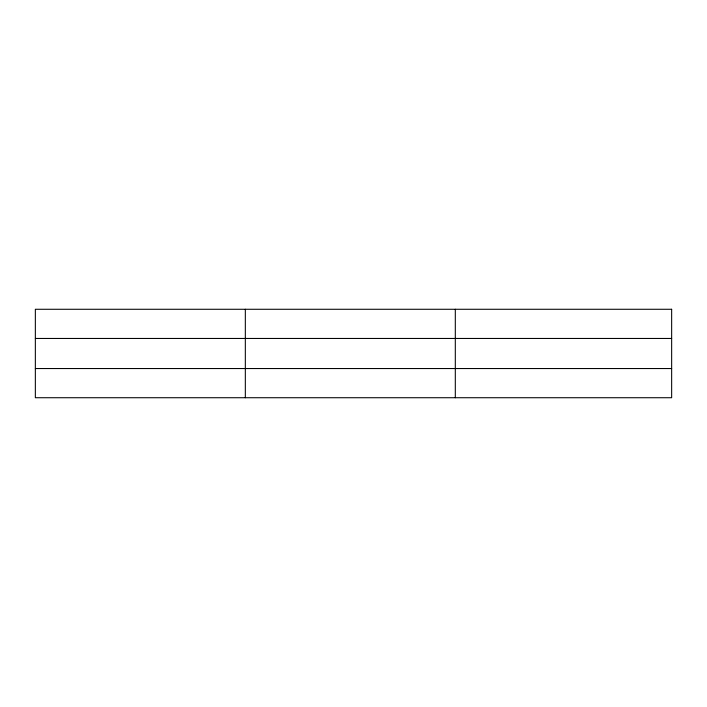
<?xml version="1.0" encoding="UTF-8"?>
<svg xmlns="http://www.w3.org/2000/svg" width="707" height="707" viewBox="0 0 707 707"><rect width="100%" height="100%" fill="white"/><g stroke="black" fill="none" stroke-linecap="round" stroke-linejoin="round"><path stroke-width="1.06" d="M245.329 309.277L245.329 397.723M455.308 309.277L455.308 397.723M35.35 338.459L671.65 338.459M35.35 368.541L671.65 368.541M671.65 309.277L671.65 397.723L35.35 397.723L35.35 309.277L671.65 309.277"/></g></svg>
